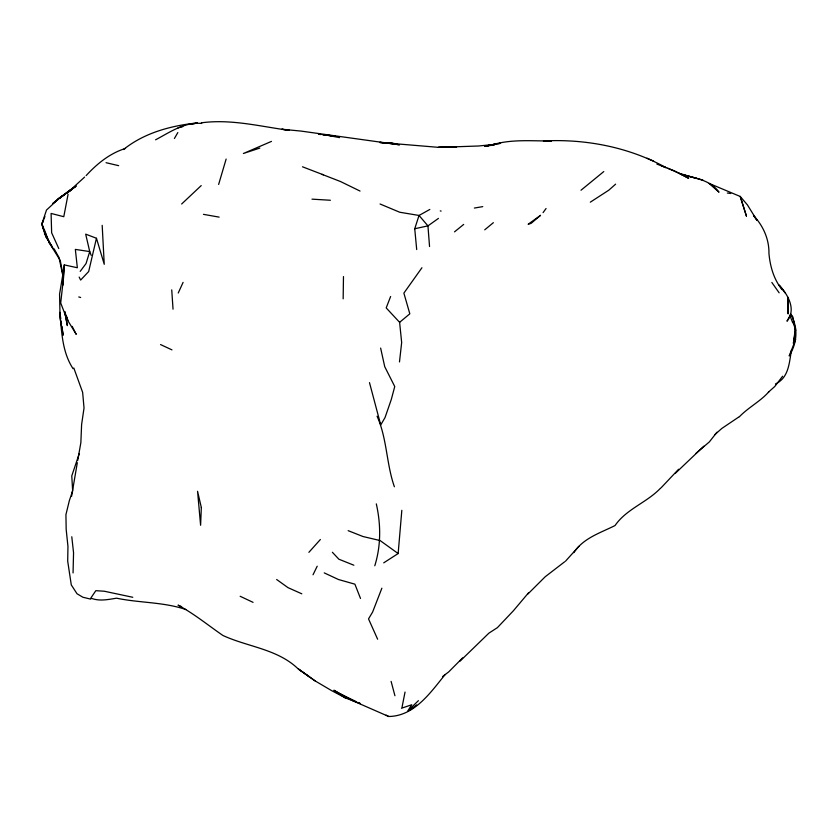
<?xml version="1.0" encoding="UTF-8"?>
<svg xmlns="http://www.w3.org/2000/svg" width="838" height="838" viewBox="0 0 838 838"><rect width="100%" height="100%" fill="white"/><g stroke="black" fill="none" stroke-linecap="round" stroke-linejoin="round"><path stroke-width="1.26" d="M343.161 298.82L343.475 276.561M64.275 264.902L62.934 284.92L64.275 264.902L77.347 267.751L75.347 249.41L89.729 251.578L91.174 255.307M383.72 562.843L398.144 553.541L401.831 510.311M790.632 314.449L786.997 321.205C796.634 309.358 787.804 294.41 779.11 285.077L785.395 293.174M73.053 572.93L73.555 552.829L71.785 536.76M399.485 361.932L401.664 342.522L399.611 322.326L386.192 307.902L390.623 296.484M71.565 496.4L77.326 462.691M62.965 273.879L59.561 294.169L60.106 318.534L63.196 335.169L61.886 326.296M77.725 460.439L80.857 442.663L81.611 424.52L84.03 407.991L82.637 392.352L73.807 367.987M68.077 194.301L63.782 216.707L51.097 213.439L51.642 232.786L58.765 248.53M402.062 707.136L405.037 692.052M374.796 565.755C381.07 545.538 380.934 524.462 376.314 503.879M795.639 339.526L789.207 355.941C797.053 343.004 798.258 329.03 791.481 315.549M80.186 271.386L86.042 263.561L89.729 251.578L85.686 234.137L96.454 238.264L88.671 271.533L80.647 280.06L79.17 277.085M791.501 349.959C789.218 362.404 789.008 377.739 775.454 383.961M218.634 184.433L226.134 159.063M416.696 249.546L414.737 228.732L419.031 215.46L429.831 209.448M79.212 453.777L71.775 475.9L72.655 490.879L69.355 500.621L65.93 514.668L66.171 529.354L67.951 546.449L67.7 561.188L71.282 584.914L77.002 593.733L82.889 597.243L90.755 599.128M381.877 588.192L372.606 612.075L368.521 618.894L377.624 639.205M44.351 218.079L44.906 216.508M43.859 219.242L41.9 223.893L42.822 227.988L49.809 243.68L60.252 260.45L63.499 277.86L60.703 302.979L66.925 319.131L76.227 334.341L72.183 326.391M178.232 293.017L183.093 282.385M313.024 574.774L317.204 566.195M43.115 221.62L41.9 223.893L45.776 236.431L53.559 249.2M174.419 138.48L177.834 132.551M421.933 267.751L403.874 293.122L409.824 313.821L399.611 322.326M543.066 212.632L546.072 208.505M716.961 432.219L709.367 441.888L696.127 453.201M445.177 674.496C430.554 692.45 414.464 716.197 388.696 716.49L352.651 700.704L333.891 690.219L345.717 698.064L360.34 703.595L358.015 702.474M782.619 376.21L774.783 386.475L768.362 392.205L768.834 391.838C760.15 401.58 748.271 407.457 739.252 416.884M528.726 592.581L513.411 610.745L497.416 627.631L488.921 633.13L459.978 661.203M578.88 546.355L565.566 561.125M573.831 552.64C583.384 537.996 600.27 532.989 615.05 525.531C626.447 508.98 646.59 502.727 660.396 488.324M678.602 469.259L661.014 487.894M462.618 657.893L448.728 671.877L442.558 676.58M308.876 552.336L320.367 539.515M527.971 593.933L545.213 576.743L564.739 561.722M86.157 175.582C97.061 163.703 109.904 153.27 125.522 148.42M418.403 700.673L407.739 710.991L411.73 704.758L401.454 708.246M703.847 446.183L675.135 473.512M181.647 204.001L201.214 185.596M84.617 177.08L68.548 191.745L75.389 186.675M714.688 434.775L721.843 428.428L738.676 417.094M615.626 184.151L608.807 190.184L590.319 202.168M580.996 190.226L603.779 171.57M484.72 229.832L493.373 222.678M454.521 231.854L463.686 224.416M409.667 710.435L416.601 704.873M57.832 199.591L46.488 210.055L41.9 223.893L49.809 243.68L48.594 241.899M59.823 198.03L76.237 185.931L58.838 198.271L52.867 203.477L70.738 189.472M438.431 218.414L427.946 225.883L414.737 228.732M64.463 194.615L58.021 199.088L64.453 194.646M70.884 190.216L66.6 193.169L71.974 189.419M123.521 149.52C144.387 132.729 171.13 125.648 197.328 122.903L191.305 124.453M155.575 139.81C170.093 132.142 184.36 121.887 201.686 123.437M271.47 141.392L243.387 153.501L259.832 148.075M491.875 145.456L496.745 143.874L490.366 145.309M486.239 146.116L493.582 144.848M178.044 127.858L182.862 126.611M485.171 146.304L489.801 145.173L484.804 146.336M490.555 145.54L495.646 144.293L478.54 146.001L438.305 147.383L456.584 147.142L437.928 147.299L380.326 142.481M485.453 146.325L496.745 143.874M474.36 208.054L482.751 206.63M500.475 143.361L492.838 144.607C511.84 139.098 531.941 141.025 551.477 141.014L543.433 140.941C585.668 138.783 629.055 147.111 666.116 167.694L656.887 164.08M498.013 143.675L500.537 143.288M201.361 122.819C230.869 118.818 260.22 126.433 289.32 130.382L281.819 129.22L301.031 131.084L399.506 144.796L383.155 142.575L393.19 143.487L379.656 142.439L396.374 143.686M311.987 199.151L330.402 200.251M322.473 134.719L335.053 136.081L323.583 134.834M318.492 134.269L321.038 134.551M727.332 193.023L730.726 193.494M203.466 214.35L219.147 217.126M323.971 134.614L339.579 137.631M440.264 210.893L441.113 211.071M132.771 597.285L104.3 591.23L95.825 590.675L90.829 598.07C99.156 601.569 108.071 599.526 116.587 598.185C139.579 603.004 163.567 601.925 185.942 609.551M106.049 162.698L118.671 165.673M702.883 180.107L680.833 174.22C694.388 178.002 710.195 179.688 718.994 192.206L709.021 183.375L740.237 196.469L747.433 204.922L756.934 220.268L753.488 215.502C763.219 225.82 769.221 239.207 768.949 253.516C770.153 266.536 773.767 279.159 781.959 289.581M667.729 168.249L679.073 173.277L696.682 178.452M78.762 296.945L80.647 297.5M322.002 174.335L340.532 181.542L360.036 191.064M302.487 166.793L323.384 174.817M661.727 165.934L674.318 170.805L688.637 178.295L679.073 173.277M348.137 530.653L363.011 536.53L380.117 540.562L398.144 553.541M353.866 565.221L338.866 559.208L332.372 552.263M380.054 204.001L399.716 212.234L419.031 215.46L427.946 225.883L429.548 246.529M181.616 606.681L178.044 605.151C194.028 613.688 208.054 625.242 222.918 635.476C247.734 646.936 277.179 648.905 297.846 668.598L315.067 680.875L331.565 690.596L345.717 698.064L335.881 691.79L355.679 701.343M301.816 593.817L288 587.648L276.655 579.498M647.051 158.183L653.588 161.116M160.54 344.565L171.958 349.875M324.243 572.888L338.426 579.498L354.903 584.18L360.508 598.458M240.15 596.279L253.055 602.344M386.14 715.149L388.696 716.49M309.589 676.968L298.38 669.028L315.067 680.875M790.569 313.779L792.821 316.837L795.534 330.434L793.408 343.371L795.43 327.658L795.534 330.434L793.167 321.75M44.477 229.643L44.519 233.498L47.284 238.505M771.84 282.448L779.151 292.839M45.776 236.431L52.459 247.116M54.145 248.876L59.037 257.591L63.332 277.902M73.042 368.678C62.043 351.834 61.677 331.649 59.844 312.354L60.776 318.691M377.069 416.235C387.104 438.494 386.308 463.812 394.394 486.773M789.794 315.308L792.811 322.965M66.244 315.528L67.826 320.399L64.683 311.61L67.365 325.626L64.694 311.516M96.475 238.306L104.247 264.305L102.184 225.338M391.105 681.388L394.928 695.729M65.951 315.497L66.925 319.131M369.485 382.62L380.735 424.95L385.051 417.523L391.294 399.475L394.75 386.548L384.726 366.667L380.63 348.074M61.143 321.226L61.52 323.761M45.493 232.765L45.681 235.206M171.738 289.885L173.037 309.191M787.825 299.983L788.129 313.894L787.772 297.061M201.329 507.493L200.607 525.269L197.559 491.288L201.329 507.493M540.489 215.387L531.093 223.369L528.149 224.238L540.489 215.387M746.417 216.036L740.237 196.469L746.417 216.036"/></g></svg>
